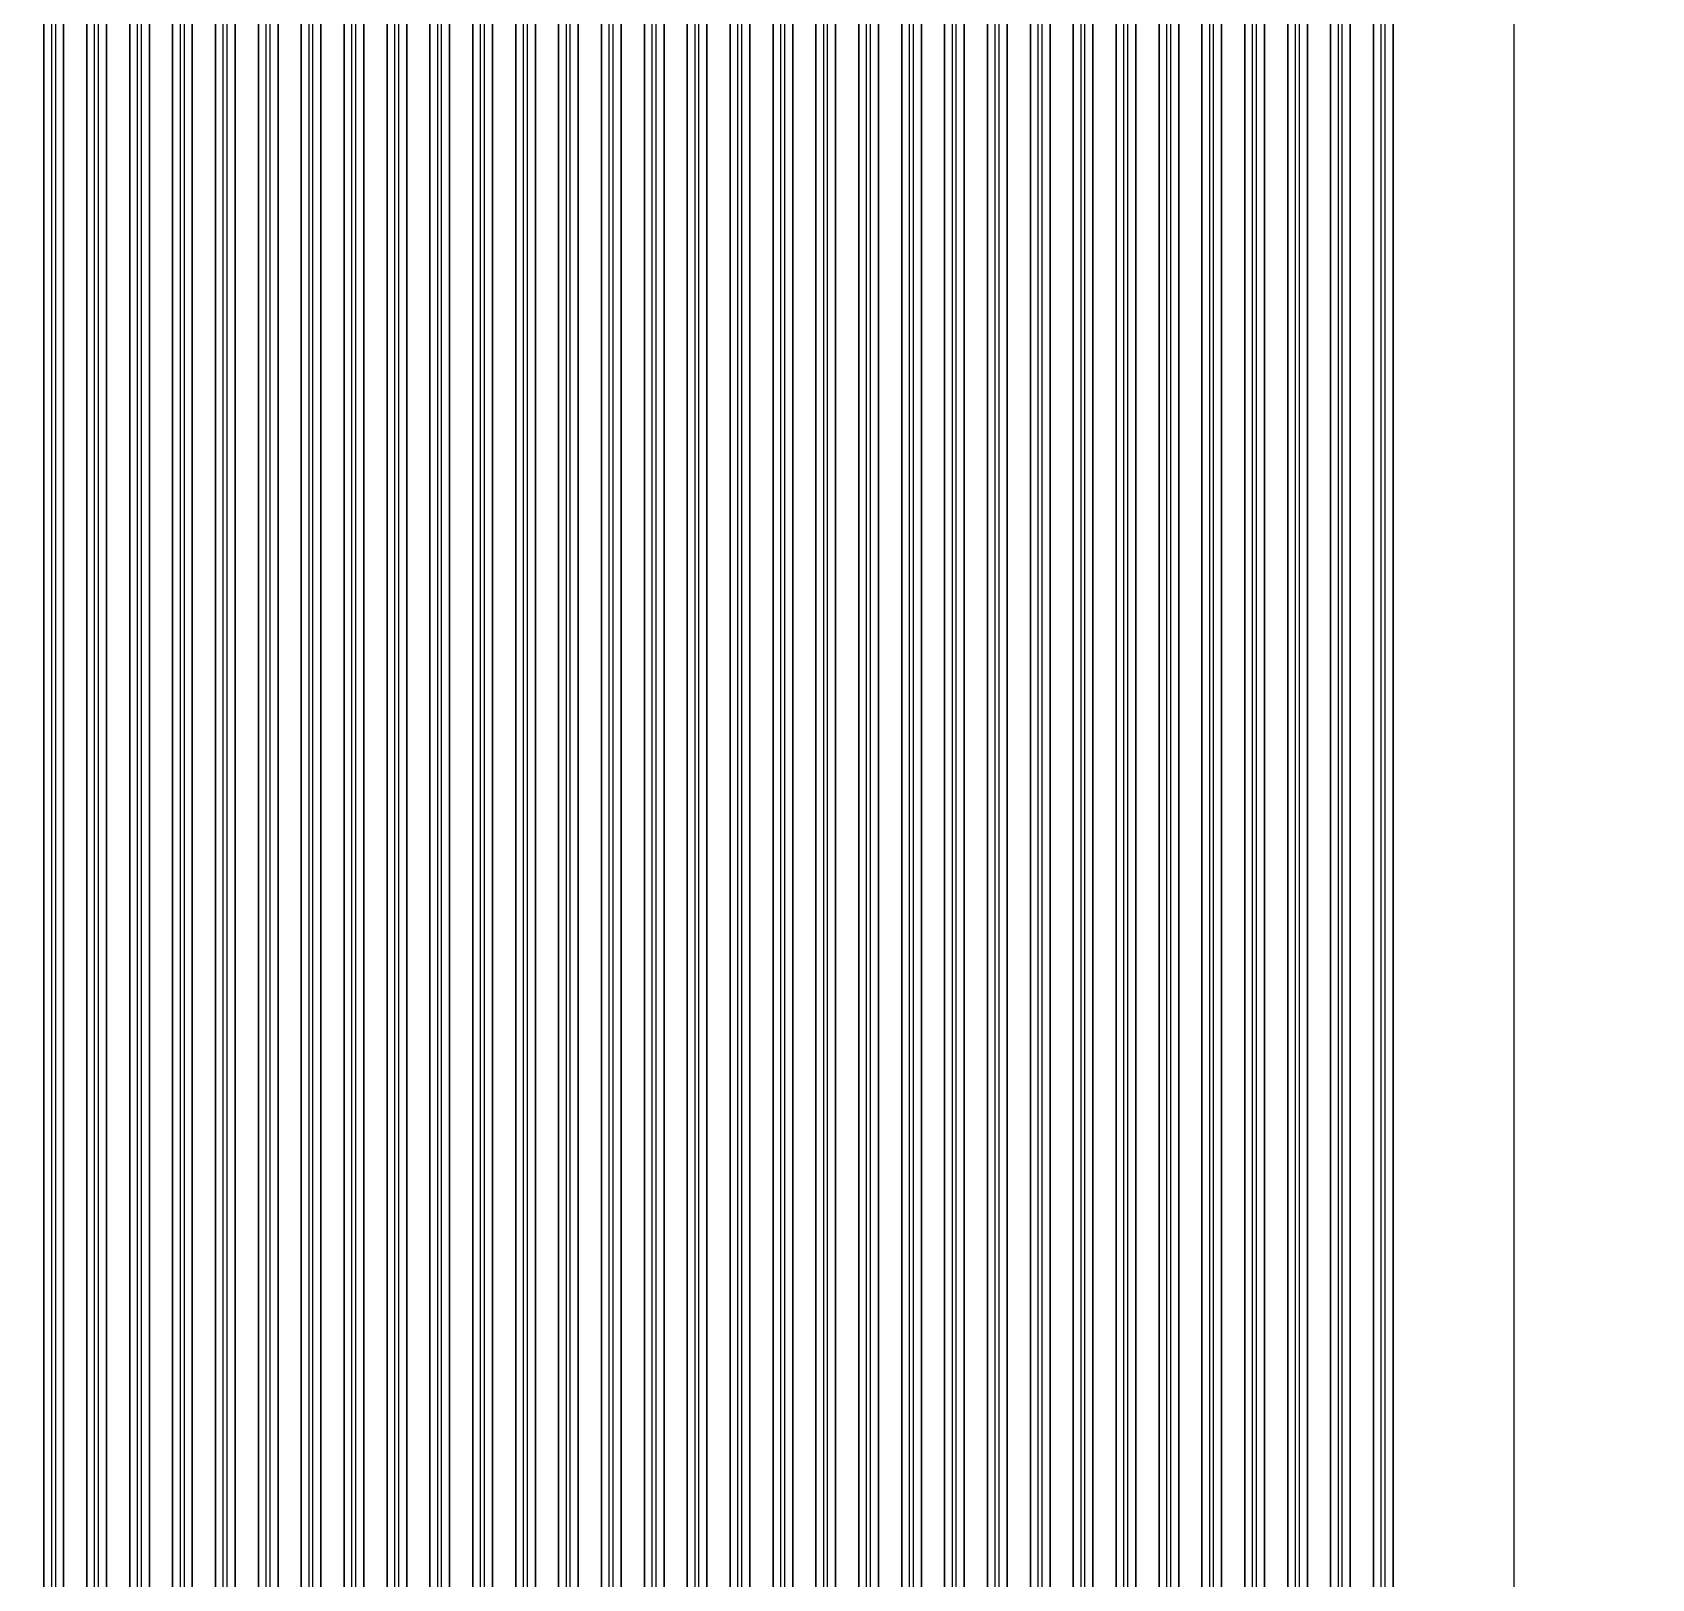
# Model space of a CAD drawing. Extents: x -2057 to 2225, y -44 to 31181.
# Drawn here: x 78 to 984, y 4296 to 5162 of the extents above; entities that cross this region are included whole.
import ezdxf

# ---------------------------------------------------------------- set-up
doc = ezdxf.new("R2010")
doc.units = 0
for name, color, linetype in [('etching', 7, 'CONTINUOUS'), ('L2D0_etching2', 4, 'CONTINUOUS'), ('L3D0_etching3', 5, 'CONTINUOUS'), ('metalization', 8, 'CONTINUOUS'), ('polyimide', 9, 'CONTINUOUS'), ('polyimide_etch_borders', 10, 'CONTINUOUS')]:
    doc.layers.add(name, color=color, linetype=linetype)

msp = doc.modelspace()

# ---------------------------------------------------------------- linework, layer by layer
at = {"layer": 'etching'}
for points in [[(1890.612, 20342.595), (1890.612, 10404.624), (907.37, 8971.06), (907.37, 3311.52), (208.395, -1.125), (80.82, -44.08), (0, 0), (-775.12, 3311.52), (-775.12, 8985.76), (-1736.396, 10397.27), (-1736.396, 20343.044)], [(84.792, 9035.371), (84.792, 552.185)], [(95.792, 552.185), (95.792, 9035.377)], [(108.792, 9035.371), (108.792, 652.185)], [(119.792, 652.185), (119.792, 9035.371)], [(132.792, 9035.371), (132.792, 752.185)], [(143.792, 752.185), (143.792, 9035.371)], [(156.792, 9035.371), (156.792, 852.185)], [(167.792, 852.185), (167.792, 9035.371)], [(180.792, 9035.371), (180.792, 952.185)], [(191.792, 952.185), (191.792, 9035.371)], [(204.792, 9035.371), (204.792, 1052.185)], [(215.792, 1052.185), (215.792, 9035.371)], [(228.792, 9035.371), (228.792, 1152.185)], [(239.792, 1152.185), (239.792, 9035.371)], [(252.792, 9035.371), (252.792, 1252.185)], [(263.792, 1252.185), (263.792, 9035.371)], [(276.792, 9035.371), (276.792, 1352.185)], [(287.792, 1352.185), (287.792, 9035.371)], [(300.792, 9035.371), (300.792, 1452.185)], [(311.792, 1452.185), (311.792, 9035.371)], [(324.792, 9035.371), (324.792, 1552.185)], [(335.792, 1552.185), (335.792, 9035.371)], [(348.792, 9035.371), (348.792, 1652.185)], [(359.792, 1652.185), (359.792, 9035.371)], [(372.792, 9035.371), (372.792, 1752.185)], [(383.792, 1752.185), (383.792, 9035.371)], [(396.792, 9035.371), (396.792, 1852.185)], [(407.792, 1852.185), (407.792, 9035.371)], [(420.792, 9035.371), (420.792, 1952.185)], [(431.792, 1952.185), (431.792, 9035.371)], [(444.792, 9035.371), (444.792, 2052.185)], [(455.792, 2052.185), (455.792, 9035.371)], [(468.792, 9035.371), (468.792, 2152.185)], [(479.792, 2152.185), (479.792, 9035.377)], [(492.792, 9035.371), (492.792, 2252.185)], [(503.792, 2252.185), (503.792, 9035.371)], [(516.792, 9035.371), (516.792, 2352.185)], [(527.792, 2352.185), (527.792, 9035.371)], [(540.792, 9035.371), (540.792, 2452.185)], [(551.792, 2452.185), (551.792, 9035.371)], [(564.792, 9035.371), (564.792, 2552.185)], [(575.792, 2552.185), (575.792, 9035.371)], [(588.792, 9035.371), (588.792, 2652.185)], [(599.792, 2652.185), (599.792, 9035.371)], [(612.792, 9035.371), (612.792, 2752.185)], [(623.792, 2752.185), (623.792, 9035.371)], [(636.792, 9035.371), (636.792, 2852.185)], [(647.792, 2852.185), (647.792, 9035.371)], [(660.792, 9035.371), (660.792, 2952.185)], [(671.792, 2952.185), (671.792, 9035.371)], [(684.792, 9035.371), (684.792, 3052.185)], [(695.792, 3052.185), (695.792, 9035.371)], [(708.792, 9035.371), (708.792, 3152.185)], [(719.792, 3152.185), (719.792, 9035.371)], [(732.792, 9035.371), (732.792, 3252.185)], [(743.792, 3252.185), (743.792, 9035.371)], [(756.792, 9035.371), (756.792, 3352.185)], [(767.792, 3352.185), (767.792, 9035.371)], [(780.792, 9035.371), (780.792, 3452.185)], [(791.792, 3452.185), (791.792, 9035.371)], [(804.792, 9035.371), (804.792, 3552.185)], [(815.792, 3552.185), (815.792, 9035.371)], [(828.792, 9035.371), (828.792, 3652.185)], [(839.792, 3652.185), (839.792, 9033.144)]]:
    msp.add_lwpolyline(points, dxfattribs=at)
at = {"layer": 'L2D0_etching2'}
msp.add_lwpolyline([(1890.612, 20342.595), (1890.612, 10404.624), (907.37, 8971.06), (907.37, 3311.52), (208.395, -1.125), (80.82, -44.08), (0, 0), (-775.12, 3311.52), (-775.12, 8985.76), (-1736.396, 10397.27), (-1736.396, 20343.044)], dxfattribs=at)
at = {"layer": 'L3D0_etching3'}
for points in [[(1890.612, 20342.595), (1890.612, 10404.624), (907.37, 8971.06), (907.37, 3311.52), (208.395, -1.125), (80.82, -44.08), (0, 0), (-775.12, 3311.52), (-775.12, 8985.76), (-1736.396, 10397.27), (-1736.396, 20343.044)], [(84.792, 9035.371), (84.792, 552.185)], [(95.792, 552.185), (95.792, 9035.377)], [(108.792, 9035.371), (108.792, 652.185)], [(119.792, 652.185), (119.792, 9035.371)], [(132.792, 9035.371), (132.792, 752.185)], [(143.792, 752.185), (143.792, 9035.371)], [(156.792, 9035.371), (156.792, 852.185)], [(167.792, 852.185), (167.792, 9035.371)], [(180.792, 9035.371), (180.792, 952.185)], [(191.792, 952.185), (191.792, 9035.371)], [(204.792, 9035.371), (204.792, 1052.185)], [(215.792, 1052.185), (215.792, 9035.371)], [(228.792, 9035.371), (228.792, 1152.185)], [(239.792, 1152.185), (239.792, 9035.371)], [(252.792, 9035.371), (252.792, 1252.185)], [(263.792, 1252.185), (263.792, 9035.371)], [(276.792, 9035.371), (276.792, 1352.185)], [(287.792, 1352.185), (287.792, 9035.371)], [(300.792, 9035.371), (300.792, 1452.185)], [(311.792, 1452.185), (311.792, 9035.371)], [(324.792, 9035.371), (324.792, 1552.185)], [(335.792, 1552.185), (335.792, 9035.371)], [(348.792, 9035.371), (348.792, 1652.185)], [(359.792, 1652.185), (359.792, 9035.371)], [(372.792, 9035.371), (372.792, 1752.185)], [(383.792, 1752.185), (383.792, 9035.371)], [(396.792, 9035.371), (396.792, 1852.185)], [(407.792, 1852.185), (407.792, 9035.371)], [(420.792, 9035.371), (420.792, 1952.185)], [(431.792, 1952.185), (431.792, 9035.371)], [(444.792, 9035.371), (444.792, 2052.185)], [(455.792, 2052.185), (455.792, 9035.371)], [(468.792, 9035.371), (468.792, 2152.185)], [(479.792, 2152.185), (479.792, 9035.377)], [(492.792, 9035.371), (492.792, 2252.185)], [(503.792, 2252.185), (503.792, 9035.371)], [(516.792, 9035.371), (516.792, 2352.185)], [(527.792, 2352.185), (527.792, 9035.371)], [(540.792, 9035.371), (540.792, 2452.185)], [(551.792, 2452.185), (551.792, 9035.371)], [(564.792, 9035.371), (564.792, 2552.185)], [(575.792, 2552.185), (575.792, 9035.371)], [(588.792, 9035.371), (588.792, 2652.185)], [(599.792, 2652.185), (599.792, 9035.371)], [(612.792, 9035.371), (612.792, 2752.185)], [(623.792, 2752.185), (623.792, 9035.371)], [(636.792, 9035.371), (636.792, 2852.185)], [(647.792, 2852.185), (647.792, 9035.371)], [(660.792, 9035.371), (660.792, 2952.185)], [(671.792, 2952.185), (671.792, 9035.371)], [(684.792, 9035.371), (684.792, 3052.185)], [(695.792, 3052.185), (695.792, 9035.371)], [(708.792, 9035.371), (708.792, 3152.185)], [(719.792, 3152.185), (719.792, 9035.371)], [(732.792, 9035.371), (732.792, 3252.185)], [(743.792, 3252.185), (743.792, 9035.371)], [(756.792, 9035.371), (756.792, 3352.185)], [(767.792, 3352.185), (767.792, 9035.371)], [(780.792, 9035.371), (780.792, 3452.185)], [(791.792, 3452.185), (791.792, 9035.371)], [(804.792, 9035.371), (804.792, 3552.185)], [(815.792, 3552.185), (815.792, 9035.371)], [(828.792, 9035.371), (828.792, 3652.185)], [(839.792, 3652.185), (839.792, 9033.144)]]:
    msp.add_lwpolyline(points, dxfattribs=at)
at = {"layer": 'metalization'}
for points in [[(89.142, 547.204), (89.142, 9040.22)], [(91.142, 9040.22), (91.142, 547.204)], [(113.142, 647.204), (113.142, 9040.22)], [(115.142, 9040.22), (115.142, 647.204)], [(137.142, 747.204), (137.142, 9040.22)], [(139.142, 9040.22), (139.142, 747.204)], [(161.142, 847.204), (161.142, 9040.22)], [(163.142, 9040.22), (163.142, 847.204)], [(185.142, 947.204), (185.142, 9040.22)], [(187.142, 9040.22), (187.142, 947.204)], [(209.142, 1047.204), (209.142, 9040.22)], [(211.142, 9040.22), (211.142, 1047.204)], [(233.142, 1147.204), (233.142, 9040.22)], [(235.142, 9040.22), (235.142, 1147.204)], [(257.142, 1247.204), (257.142, 9040.22)], [(259.142, 9040.22), (259.142, 1247.204)], [(281.142, 1347.204), (281.142, 9040.22)], [(283.142, 9040.22), (283.142, 1347.204)], [(305.142, 1447.204), (305.142, 9040.22)], [(307.142, 9040.22), (307.142, 1447.204)], [(329.142, 1547.204), (329.142, 9040.22)], [(331.142, 9040.22), (331.142, 1547.204)], [(353.142, 1647.204), (353.142, 9040.22)], [(355.142, 9040.22), (355.142, 1647.204)], [(377.142, 1747.204), (377.142, 9040.22)], [(379.142, 9040.22), (379.142, 1747.204)], [(401.142, 1847.204), (401.142, 9040.22)], [(403.142, 9040.22), (403.142, 1847.204)], [(425.142, 1947.204), (425.142, 9040.22)], [(427.142, 9040.22), (427.142, 1947.204)], [(449.142, 2047.204), (449.142, 9040.22)], [(451.142, 9040.22), (451.142, 2047.204)], [(473.142, 2147.204), (473.142, 9040.22)], [(475.142, 9040.22), (475.142, 2147.204)], [(497.142, 2247.204), (497.142, 9040.22)], [(499.142, 9040.22), (499.142, 2247.204)], [(521.142, 2347.204), (521.142, 9040.22)], [(523.142, 9040.22), (523.142, 2347.204)], [(545.142, 2447.204), (545.142, 9040.22)], [(547.142, 9040.22), (547.142, 2447.204)], [(569.142, 2547.204), (569.142, 9040.22)], [(571.142, 9040.22), (571.142, 2547.204)], [(593.142, 2647.204), (593.142, 9040.22)], [(595.142, 9040.22), (595.142, 2647.204)], [(617.142, 2747.204), (617.142, 9040.22)], [(619.142, 9040.22), (619.142, 2747.204)], [(641.142, 2847.204), (641.142, 9040.22)], [(643.142, 9040.22), (643.142, 2847.204)], [(665.142, 2947.204), (665.142, 9040.22)], [(667.142, 9040.22), (667.142, 2947.204)], [(689.142, 3047.204), (689.142, 9040.22)], [(691.142, 9040.22), (691.142, 3047.204)], [(713.142, 3147.204), (713.142, 9040.22)], [(715.142, 9040.22), (715.142, 3147.204)], [(737.142, 3247.204), (737.142, 9040.22)], [(739.142, 9040.22), (739.142, 3247.204)], [(761.142, 3347.204), (761.142, 9040.22)], [(763.142, 9040.22), (763.142, 3347.204)], [(785.142, 3447.204), (785.142, 9040.22)], [(787.142, 9040.22), (787.142, 3447.204)], [(809.142, 3547.204), (809.142, 9040.22)], [(811.142, 9040.22), (811.142, 3547.204)], [(833.142, 3647.204), (833.142, 9040.22)], [(835.142, 9040.22), (835.142, 3647.204)]]:
    msp.add_lwpolyline(points, dxfattribs=at)
at = {"layer": 'polyimide'}
for points in [[(84.792, 552.185), (84.792, 9035.371)], [(84.792, 9035.371), (84.792, 552.185)], [(95.792, 9035.377), (95.792, 552.185)], [(95.792, 552.185), (95.792, 9035.377)], [(108.792, 652.185), (108.792, 9035.371)], [(108.792, 9035.371), (108.792, 652.185)], [(119.792, 9035.371), (119.792, 652.185)], [(119.792, 652.185), (119.792, 9035.371)], [(132.792, 752.185), (132.792, 9035.371)], [(132.792, 9035.371), (132.792, 752.185)], [(143.792, 9035.371), (143.792, 752.185)], [(143.792, 752.185), (143.792, 9035.371)], [(156.792, 852.185), (156.792, 9035.371)], [(156.792, 9035.371), (156.792, 852.185)], [(167.792, 9035.371), (167.792, 852.185)], [(167.792, 852.185), (167.792, 9035.371)], [(180.792, 952.185), (180.792, 9035.371)], [(180.792, 9035.371), (180.792, 952.185)], [(191.792, 9035.371), (191.792, 952.185)], [(191.792, 952.185), (191.792, 9035.371)], [(204.792, 1052.185), (204.792, 9035.371)], [(204.792, 9035.371), (204.792, 1052.185)], [(215.792, 9035.371), (215.792, 1052.185)], [(215.792, 1052.185), (215.792, 9035.371)], [(228.792, 1152.185), (228.792, 9035.371)], [(228.792, 9035.371), (228.792, 1152.185)], [(239.792, 9035.371), (239.792, 1152.185)], [(239.792, 1152.185), (239.792, 9035.371)], [(252.792, 1252.185), (252.792, 9035.371)], [(252.792, 9035.371), (252.792, 1252.185)], [(263.792, 9035.371), (263.792, 1252.185)], [(263.792, 1252.185), (263.792, 9035.371)], [(276.792, 1352.185), (276.792, 9035.371)], [(276.792, 9035.371), (276.792, 1352.185)], [(287.792, 9035.371), (287.792, 1352.185)], [(287.792, 1352.185), (287.792, 9035.371)], [(300.792, 1452.185), (300.792, 9035.371)], [(300.792, 9035.371), (300.792, 1452.185)], [(311.792, 9035.371), (311.792, 1452.185)], [(311.792, 1452.185), (311.792, 9035.371)], [(324.792, 1552.185), (324.792, 9035.371)], [(324.792, 9035.371), (324.792, 1552.185)], [(335.792, 9035.371), (335.792, 1552.185)], [(335.792, 1552.185), (335.792, 9035.371)], [(348.792, 1652.185), (348.792, 9035.371)], [(348.792, 9035.371), (348.792, 1652.185)], [(359.792, 9035.371), (359.792, 1652.185)], [(359.792, 1652.185), (359.792, 9035.371)], [(372.792, 1752.185), (372.792, 9035.371)], [(372.792, 9035.371), (372.792, 1752.185)], [(383.792, 9035.371), (383.792, 1752.185)], [(383.792, 1752.185), (383.792, 9035.371)], [(396.792, 1852.185), (396.792, 9035.371)], [(396.792, 9035.371), (396.792, 1852.185)], [(407.792, 9035.371), (407.792, 1852.185)], [(407.792, 1852.185), (407.792, 9035.371)], [(420.792, 1952.185), (420.792, 9035.371)], [(420.792, 9035.371), (420.792, 1952.185)], [(431.792, 9035.371), (431.792, 1952.185)], [(431.792, 1952.185), (431.792, 9035.371)], [(444.792, 2052.185), (444.792, 9035.371)], [(444.792, 9035.371), (444.792, 2052.185)], [(455.792, 9035.371), (455.792, 2052.185)], [(455.792, 2052.185), (455.792, 9035.371)], [(468.792, 2152.185), (468.792, 9035.371)], [(468.792, 9035.371), (468.792, 2152.185)], [(479.792, 9035.377), (479.792, 2152.185)], [(479.792, 2152.185), (479.792, 9035.377)], [(492.792, 2252.185), (492.792, 9035.371)], [(492.792, 9035.371), (492.792, 2252.185)], [(503.792, 9035.371), (503.792, 2252.185)], [(503.792, 2252.185), (503.792, 9035.371)], [(516.792, 2352.185), (516.792, 9035.371)], [(516.792, 9035.371), (516.792, 2352.185)], [(527.792, 9035.371), (527.792, 2352.185)], [(527.792, 2352.185), (527.792, 9035.371)], [(540.792, 2452.185), (540.792, 9035.371)], [(540.792, 9035.371), (540.792, 2452.185)], [(551.792, 9035.371), (551.792, 2452.185)], [(551.792, 2452.185), (551.792, 9035.371)], [(564.792, 2552.185), (564.792, 9035.371)], [(564.792, 9035.371), (564.792, 2552.185)], [(575.792, 9035.371), (575.792, 2552.185)], [(575.792, 2552.185), (575.792, 9035.371)], [(588.792, 2652.185), (588.792, 9035.371)], [(588.792, 9035.371), (588.792, 2652.185)], [(599.792, 9035.371), (599.792, 2652.185)], [(599.792, 2652.185), (599.792, 9035.371)], [(612.792, 2752.185), (612.792, 9035.371)], [(612.792, 9035.371), (612.792, 2752.185)], [(623.792, 9035.371), (623.792, 2752.185)], [(623.792, 2752.185), (623.792, 9035.371)], [(636.792, 2852.185), (636.792, 9035.371)], [(636.792, 9035.371), (636.792, 2852.185)], [(647.792, 9035.371), (647.792, 2852.185)], [(647.792, 2852.185), (647.792, 9035.371)], [(660.792, 2952.185), (660.792, 9035.371)], [(660.792, 9035.371), (660.792, 2952.185)], [(671.792, 9035.371), (671.792, 2952.185)], [(671.792, 2952.185), (671.792, 9035.371)], [(684.792, 3052.185), (684.792, 9035.371)], [(684.792, 9035.371), (684.792, 3052.185)], [(695.792, 9035.371), (695.792, 3052.185)], [(695.792, 3052.185), (695.792, 9035.371)], [(708.792, 3152.185), (708.792, 9035.371)], [(708.792, 9035.371), (708.792, 3152.185)], [(719.792, 9035.371), (719.792, 3152.185)], [(719.792, 3152.185), (719.792, 9035.371)], [(732.792, 3252.185), (732.792, 9035.371)], [(732.792, 9035.371), (732.792, 3252.185)], [(743.792, 9035.371), (743.792, 3252.185)], [(743.792, 3252.185), (743.792, 9035.371)], [(756.792, 3352.185), (756.792, 9035.371)], [(756.792, 9035.371), (756.792, 3352.185)], [(767.792, 9035.371), (767.792, 3352.185)], [(767.792, 3352.185), (767.792, 9035.371)], [(780.792, 3452.185), (780.792, 9035.371)], [(780.792, 9035.371), (780.792, 3452.185)], [(791.792, 9035.371), (791.792, 3452.185)], [(791.792, 3452.185), (791.792, 9035.371)], [(804.792, 3552.185), (804.792, 9035.371)], [(804.792, 9035.371), (804.792, 3552.185)], [(815.792, 9035.371), (815.792, 3552.185)], [(815.792, 3552.185), (815.792, 9035.371)], [(828.792, 3652.185), (828.792, 9035.371)], [(828.792, 9035.371), (828.792, 3652.185)], [(839.792, 9033.144), (839.792, 3652.185)], [(839.792, 3652.185), (839.792, 9033.144)]]:
    msp.add_lwpolyline(points, dxfattribs=at)
at = {"layer": 'polyimide_etch_borders'}
msp.add_lwpolyline([(1890.612, 20342.595), (1890.612, 10404.624), (907.37, 8971.06), (907.37, 3311.52), (208.395, -1.125), (80.82, -44.08), (0, 0), (-775.12, 3311.52), (-775.12, 8985.76), (-1736.396, 10397.27), (-1736.396, 20343.044)], dxfattribs=at)

doc.saveas('drawing.dxf')
